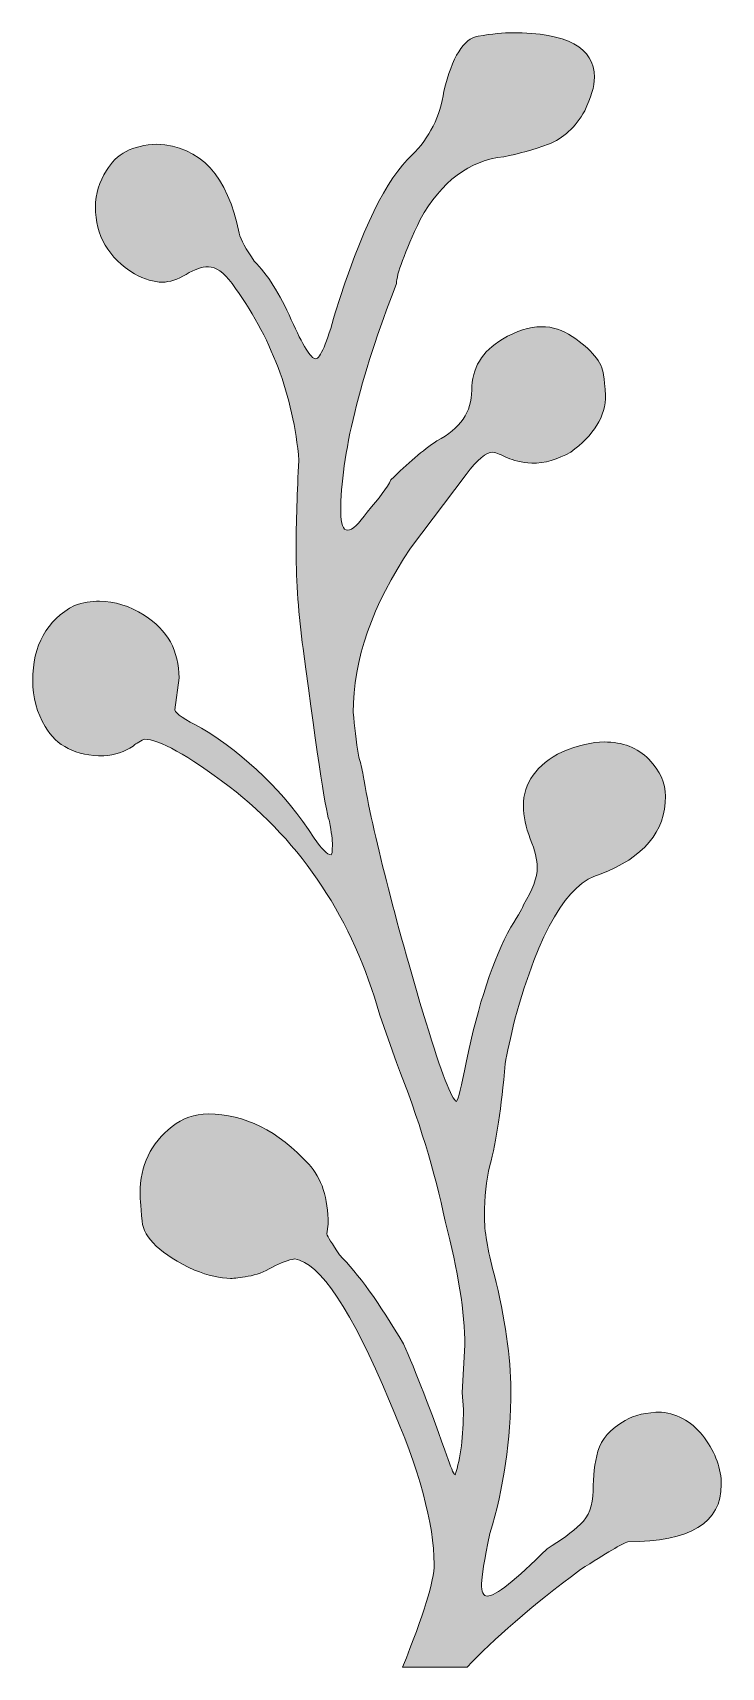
# Model space of a CAD drawing. Header units: inches. Extents: x -1.8 to 7.8, y -48 to 0.
# Drawn here: x 0.967 to 2.299, y -48 to -44.838 of the extents above; entities that cross this region are included whole.
import ezdxf

# ---------------------------------------------------------------- set-up
doc = ezdxf.new("R2010")
doc.units = ezdxf.units.IN
doc.header["$MEASUREMENT"] = 0
doc.layers.add('Layer 1', color=7, linetype='Continuous')

# ---------------------------------------------------------------- blocks, each defined once
blk = doc.blocks.new('block 2')
at = {"layer": 'Layer 1', "true_color": 0x231f20}
h = blk.add_hatch(color=250, dxfattribs=at)
h.dxf.hatch_style = 2
edge = h.paths.add_edge_path()
edge.add_spline(control_points=[(2.2989, -47.6466), (2.2989, -47.7203), (2.2387, -47.7571), (2.1183, -47.7571), (2.1075, -47.7607), (2.077, -47.7787), (2.0267, -47.811), (1.9311, -47.8825), (1.8581, -47.9455), (1.8075, -48), (1.8075, -48), (1.6825, -48), (1.6825, -48), (1.7232, -47.8993), (1.7437, -47.8326), (1.7437, -47.8003), (1.7437, -47.723), (1.7149, -47.6179), (1.6574, -47.4849), (1.5837, -47.3088), (1.5226, -47.2172), (1.4741, -47.21), (1.4615, -47.2118), (1.4472, -47.2172), (1.431, -47.2261), (1.4148, -47.2351), (1.3991, -47.241), (1.3838, -47.2436), (1.3685, -47.2463), (1.3573, -47.2477), (1.3501, -47.2477), (1.3303, -47.2477), (1.307, -47.2423), (1.28, -47.2315), (1.2154, -47.201), (1.1817, -47.1695), (1.179, -47.1372), (1.1763, -47.1048), (1.1749, -47.0869), (1.1749, -47.0833), (1.1749, -47.0294), (1.1956, -46.9862), (1.2369, -46.9539), (1.2567, -46.9377), (1.28, -46.9296), (1.307, -46.9296), (1.3771, -46.9296), (1.4418, -46.962), (1.5011, -47.0267), (1.5262, -47.0536), (1.5388, -47.0923), (1.5388, -47.1426), (1.5388, -47.1426), (1.5361, -47.1614), (1.5361, -47.1614), (1.5379, -47.1668), (1.546, -47.1803), (1.5604, -47.2019), (1.5963, -47.2378), (1.6376, -47.2953), (1.6844, -47.3744), (1.7077, -47.4265), (1.7365, -47.5011), (1.7706, -47.5981), (1.7778, -47.6179), (1.7823, -47.6277), (1.7841, -47.6277), (1.7949, -47.5954), (1.8003, -47.5532), (1.8003, -47.5011), (1.8003, -47.5011), (1.7976, -47.4687), (1.7976, -47.4687), (1.7976, -47.4687), (1.803, -47.3771), (1.803, -47.3771), (1.803, -47.3142), (1.7904, -47.2342), (1.7652, -47.1372), (1.7454, -47.042), (1.714, -46.9395), (1.6709, -46.8299), (1.6709, -46.8299), (1.6385, -46.7382), (1.6385, -46.7382), (1.5864, -46.5532), (1.4894, -46.4058), (1.3474, -46.2962), (1.2666, -46.2351), (1.2117, -46.2046), (1.183, -46.2046), (1.1722, -46.21), (1.165, -46.2145), (1.1614, -46.218), (1.1453, -46.2288), (1.1264, -46.2351), (1.1048, -46.2369), (1.0509, -46.2369), (1.0132, -46.218), (0.9916, -46.1803), (0.9755, -46.1533), (0.9674, -46.1237), (0.9674, -46.0914), (0.9674, -46.0231), (0.9943, -45.9746), (1.0482, -45.9458), (1.0644, -45.9404), (1.0806, -45.9377), (1.0968, -45.9377), (1.1255, -45.9377), (1.1542, -45.9467), (1.183, -45.9647), (1.2279, -45.9934), (1.2504, -46.0339), (1.2504, -46.086), (1.2504, -46.086), (1.2423, -46.148), (1.2423, -46.148), (1.2441, -46.1552), (1.2612, -46.1668), (1.2935, -46.183), (1.3815, -46.2369), (1.4543, -46.3079), (1.5119, -46.3959), (1.5262, -46.4175), (1.537, -46.4283), (1.5442, -46.4283), (1.546, -46.4283), (1.5469, -46.422), (1.5469, -46.4094), (1.5469, -46.4004), (1.5451, -46.3852), (1.5415, -46.3636), (1.5361, -46.3582), (1.519, -46.2468), (1.4903, -46.0294), (1.4813, -45.9647), (1.4768, -45.9018), (1.4768, -45.8407), (1.4768, -45.7832), (1.4786, -45.7248), (1.4822, -45.6655), (1.4714, -45.5397), (1.4283, -45.4256), (1.3528, -45.3232), (1.3366, -45.3016), (1.3214, -45.2908), (1.307, -45.2908), (1.2944, -45.2908), (1.28, -45.2958), (1.2639, -45.3056), (1.2477, -45.3155), (1.2324, -45.3205), (1.218, -45.3205), (1.2019, -45.3205), (1.1839, -45.3151), (1.1641, -45.3043), (1.1138, -45.2738), (1.0887, -45.2306), (1.0887, -45.1749), (1.0887, -45.1498), (1.0958, -45.1264), (1.1102, -45.1048), (1.1282, -45.0725), (1.1605, -45.0554), (1.2073, -45.0536), (1.2917, -45.0572), (1.3447, -45.1147), (1.3663, -45.2261), (1.3699, -45.2387), (1.3798, -45.2567), (1.3959, -45.28), (1.4211, -45.3052), (1.4449, -45.3429), (1.4674, -45.3932), (1.4898, -45.4436), (1.5055, -45.4687), (1.5145, -45.4687), (1.5235, -45.4687), (1.5361, -45.4391), (1.5523, -45.3798), (1.6026, -45.2198), (1.652, -45.1183), (1.7005, -45.0752), (1.7346, -45.0411), (1.7553, -44.9997), (1.7625, -44.9512), (1.7787, -44.8847), (1.8007, -44.8492), (1.8286, -44.8447), (1.8564, -44.8403), (1.8784, -44.838), (1.8946, -44.838), (2.0006, -44.838), (2.0536, -44.8667), (2.0536, -44.9242), (2.0536, -44.9422), (2.0473, -44.9638), (2.0348, -44.9889), (2.0168, -45.0213), (1.9934, -45.0428), (1.9647, -45.0536), (1.9359, -45.0644), (1.9072, -45.0725), (1.8784, -45.0779), (1.8119, -45.0851), (1.758, -45.1255), (1.7167, -45.1992), (1.6861, -45.2639), (1.6709, -45.3052), (1.6709, -45.3232), (1.599, -45.5082), (1.5631, -45.6556), (1.5631, -45.7652), (1.5631, -45.7886), (1.5675, -45.8003), (1.5765, -45.8003), (1.5855, -45.8003), (1.5981, -45.7886), (1.6143, -45.7652), (1.6376, -45.7382), (1.6529, -45.7176), (1.6601, -45.7032), (1.6924, -45.6709), (1.7221, -45.6457), (1.749, -45.6277), (1.7939, -45.6044), (1.8164, -45.5716), (1.8164, -45.5294), (1.8164, -45.4871), (1.8362, -45.4543), (1.8757, -45.431), (1.9027, -45.4148), (1.9278, -45.4067), (1.9512, -45.4067), (1.9728, -45.4067), (1.9925, -45.413), (2.0105, -45.4256), (2.0482, -45.4508), (2.0685, -45.4754), (2.0712, -45.4997), (2.0738, -45.524), (2.0752, -45.537), (2.0752, -45.5388), (2.0752, -45.5801), (2.0527, -45.617), (2.0078, -45.6493), (1.9826, -45.6637), (1.9575, -45.6709), (1.9323, -45.6709), (1.9125, -45.6691), (1.8968, -45.6655), (1.8852, -45.6601), (1.8735, -45.6547), (1.864, -45.6511), (1.8569, -45.6493), (1.8443, -45.6493), (1.8272, -45.6637), (1.8057, -45.6924), (1.8057, -45.6924), (1.6978, -45.8353), (1.6978, -45.8353), (1.6241, -45.9449), (1.5873, -46.0509), (1.5873, -46.1533), (1.5891, -46.1785), (1.5927, -46.2072), (1.5981, -46.2396), (1.6017, -46.2504), (1.6044, -46.2621), (1.6062, -46.2746), (1.6259, -46.3879), (1.6664, -46.5469), (1.7275, -46.7517), (1.758, -46.8506), (1.7778, -46.9018), (1.7868, -46.9054), (1.7904, -46.9018), (1.7966, -46.8767), (1.8057, -46.8299), (1.829, -46.7167), (1.8578, -46.6296), (1.8919, -46.5684), (1.9081, -46.5433), (1.9162, -46.5289), (1.9162, -46.5253), (1.9341, -46.4966), (1.9431, -46.4723), (1.9431, -46.4525), (1.9431, -46.4382), (1.9386, -46.4198), (1.9296, -46.3973), (1.9206, -46.3748), (1.9162, -46.3537), (1.9162, -46.3339), (1.9162, -46.289), (1.9413, -46.254), (1.9916, -46.2288), (2.0222, -46.2163), (2.0491, -46.21), (2.0725, -46.21), (2.1084, -46.21), (2.1372, -46.2212), (2.1588, -46.2436), (2.1803, -46.2661), (2.1911, -46.2899), (2.1911, -46.3151), (2.1911, -46.3834), (2.1489, -46.4337), (2.0644, -46.466), (2.0015, -46.4822), (1.9467, -46.5756), (1.9, -46.7463), (1.891, -46.7823), (1.8847, -46.811), (1.8811, -46.8326), (1.8739, -46.9171), (1.864, -46.9827), (1.8515, -47.0294), (1.8443, -47.0581), (1.8407, -47.0905), (1.8407, -47.1264), (1.8407, -47.1552), (1.847, -47.1929), (1.8596, -47.2396), (1.8811, -47.3259), (1.8919, -47.4004), (1.8919, -47.4633), (1.8919, -47.5604), (1.8784, -47.6529), (1.8515, -47.741), (1.8407, -47.7931), (1.8353, -47.8254), (1.8353, -47.838), (1.8353, -47.8542), (1.8389, -47.8623), (1.8461, -47.8623), (1.8623, -47.8623), (1.9009, -47.8317), (1.962, -47.7706), (1.9889, -47.7544), (2.0105, -47.7387), (2.0267, -47.7234), (2.0428, -47.7082), (2.0509, -47.6866), (2.0509, -47.6587), (2.0509, -47.6309), (2.0541, -47.6053), (2.0604, -47.5819), (2.0666, -47.5586), (2.0842, -47.5388), (2.1129, -47.5226), (2.1309, -47.5118), (2.1542, -47.5065), (2.183, -47.5065), (2.2171, -47.5101), (2.245, -47.5267), (2.2666, -47.5563), (2.2881, -47.586), (2.2989, -47.6161), (2.2989, -47.6466)], knot_values=[0, 0, 0, 0, 1, 1, 1, 2, 2, 2, 3, 3, 3, 4, 4, 4, 5, 5, 5, 6, 6, 6, 7, 7, 7, 8, 8, 8, 9, 9, 9, 10, 10, 10, 11, 11, 11, 12, 12, 12, 13, 13, 13, 14, 14, 14, 15, 15, 15, 16, 16, 16, 17, 17, 17, 18, 18, 18, 19, 19, 19, 20, 20, 20, 21, 21, 21, 22, 22, 22, 23, 23, 23, 24, 24, 24, 25, 25, 25, 26, 26, 26, 27, 27, 27, 28, 28, 28, 29, 29, 29, 30, 30, 30, 31, 31, 31, 32, 32, 32, 33, 33, 33, 34, 34, 34, 35, 35, 35, 36, 36, 36, 37, 37, 37, 38, 38, 38, 39, 39, 39, 40, 40, 40, 41, 41, 41, 42, 42, 42, 43, 43, 43, 44, 44, 44, 45, 45, 45, 46, 46, 46, 47, 47, 47, 48, 48, 48, 49, 49, 49, 50, 50, 50, 51, 51, 51, 52, 52, 52, 53, 53, 53, 54, 54, 54, 55, 55, 55, 56, 56, 56, 57, 57, 57, 58, 58, 58, 59, 59, 59, 60, 60, 60, 61, 61, 61, 62, 62, 62, 63, 63, 63, 64, 64, 64, 65, 65, 65, 66, 66, 66, 67, 67, 67, 68, 68, 68, 69, 69, 69, 70, 70, 70, 71, 71, 71, 72, 72, 72, 73, 73, 73, 74, 74, 74, 75, 75, 75, 76, 76, 76, 77, 77, 77, 78, 78, 78, 79, 79, 79, 80, 80, 80, 81, 81, 81, 82, 82, 82, 83, 83, 83, 84, 84, 84, 85, 85, 85, 86, 86, 86, 87, 87, 87, 88, 88, 88, 89, 89, 89, 90, 90, 90, 91, 91, 91, 92, 92, 92, 93, 93, 93, 94, 94, 94, 95, 95, 95, 96, 96, 96, 97, 97, 97, 98, 98, 98, 99, 99, 99, 100, 100, 100, 101, 101, 101, 102, 102, 102, 103, 103, 103, 104, 104, 104, 105, 105, 105, 106, 106, 106, 107, 107, 107, 108, 108, 108, 109, 109, 109, 110, 110, 110, 111, 111, 111, 112, 112, 112, 113, 113, 113, 114, 114, 114, 115, 115, 115, 116, 116, 116, 117, 117, 117, 118, 118, 118, 119, 119, 119, 120, 120, 120, 120], degree=3, periodic=1)
at = {"layer": 'Layer 1', "lineweight": 0}
blk.add_open_spline([(2.2989, -47.6466), (2.2989, -47.7203), (2.2387, -47.7571), (2.1183, -47.7571), (2.1075, -47.7607), (2.077, -47.7787), (2.0267, -47.811), (1.9311, -47.8825), (1.8581, -47.9455), (1.8075, -48), (1.8075, -48), (1.6825, -48), (1.6825, -48), (1.7232, -47.8993), (1.7437, -47.8326), (1.7437, -47.8003), (1.7437, -47.723), (1.7149, -47.6179), (1.6574, -47.4849), (1.5837, -47.3088), (1.5226, -47.2172), (1.4741, -47.21), (1.4615, -47.2118), (1.4472, -47.2172), (1.431, -47.2261), (1.4148, -47.2351), (1.3991, -47.241), (1.3838, -47.2436), (1.3685, -47.2463), (1.3573, -47.2477), (1.3501, -47.2477), (1.3303, -47.2477), (1.307, -47.2423), (1.28, -47.2315), (1.2154, -47.201), (1.1817, -47.1695), (1.179, -47.1372), (1.1763, -47.1048), (1.1749, -47.0869), (1.1749, -47.0833), (1.1749, -47.0294), (1.1956, -46.9862), (1.2369, -46.9539), (1.2567, -46.9377), (1.28, -46.9296), (1.307, -46.9296), (1.3771, -46.9296), (1.4418, -46.962), (1.5011, -47.0267), (1.5262, -47.0536), (1.5388, -47.0923), (1.5388, -47.1426), (1.5388, -47.1426), (1.5361, -47.1614), (1.5361, -47.1614), (1.5379, -47.1668), (1.546, -47.1803), (1.5604, -47.2019), (1.5963, -47.2378), (1.6376, -47.2953), (1.6844, -47.3744), (1.7077, -47.4265), (1.7365, -47.5011), (1.7706, -47.5981), (1.7778, -47.6179), (1.7823, -47.6277), (1.7841, -47.6277), (1.7949, -47.5954), (1.8003, -47.5532), (1.8003, -47.5011), (1.8003, -47.5011), (1.7976, -47.4687), (1.7976, -47.4687), (1.7976, -47.4687), (1.803, -47.3771), (1.803, -47.3771), (1.803, -47.3142), (1.7904, -47.2342), (1.7652, -47.1372), (1.7454, -47.042), (1.714, -46.9395), (1.6709, -46.8299), (1.6709, -46.8299), (1.6385, -46.7382), (1.6385, -46.7382), (1.5864, -46.5532), (1.4894, -46.4058), (1.3474, -46.2962), (1.2666, -46.2351), (1.2117, -46.2046), (1.183, -46.2046), (1.1722, -46.21), (1.165, -46.2145), (1.1614, -46.218), (1.1453, -46.2288), (1.1264, -46.2351), (1.1048, -46.2369), (1.0509, -46.2369), (1.0132, -46.218), (0.9916, -46.1803), (0.9755, -46.1533), (0.9674, -46.1237), (0.9674, -46.0914), (0.9674, -46.0231), (0.9943, -45.9746), (1.0482, -45.9458), (1.0644, -45.9404), (1.0806, -45.9377), (1.0968, -45.9377), (1.1255, -45.9377), (1.1542, -45.9467), (1.183, -45.9647), (1.2279, -45.9934), (1.2504, -46.0339), (1.2504, -46.086), (1.2504, -46.086), (1.2423, -46.148), (1.2423, -46.148), (1.2441, -46.1552), (1.2612, -46.1668), (1.2935, -46.183), (1.3815, -46.2369), (1.4543, -46.3079), (1.5119, -46.3959), (1.5262, -46.4175), (1.537, -46.4283), (1.5442, -46.4283), (1.546, -46.4283), (1.5469, -46.422), (1.5469, -46.4094), (1.5469, -46.4004), (1.5451, -46.3852), (1.5415, -46.3636), (1.5361, -46.3582), (1.519, -46.2468), (1.4903, -46.0294), (1.4813, -45.9647), (1.4768, -45.9018), (1.4768, -45.8407), (1.4768, -45.7832), (1.4786, -45.7248), (1.4822, -45.6655), (1.4714, -45.5397), (1.4283, -45.4256), (1.3528, -45.3232), (1.3366, -45.3016), (1.3214, -45.2908), (1.307, -45.2908), (1.2944, -45.2908), (1.28, -45.2958), (1.2639, -45.3056), (1.2477, -45.3155), (1.2324, -45.3205), (1.218, -45.3205), (1.2019, -45.3205), (1.1839, -45.3151), (1.1641, -45.3043), (1.1138, -45.2738), (1.0887, -45.2306), (1.0887, -45.1749), (1.0887, -45.1498), (1.0958, -45.1264), (1.1102, -45.1048), (1.1282, -45.0725), (1.1605, -45.0554), (1.2073, -45.0536), (1.2917, -45.0572), (1.3447, -45.1147), (1.3663, -45.2261), (1.3699, -45.2387), (1.3798, -45.2567), (1.3959, -45.28), (1.4211, -45.3052), (1.4449, -45.3429), (1.4674, -45.3932), (1.4898, -45.4436), (1.5055, -45.4687), (1.5145, -45.4687), (1.5235, -45.4687), (1.5361, -45.4391), (1.5523, -45.3798), (1.6026, -45.2198), (1.652, -45.1183), (1.7005, -45.0752), (1.7346, -45.0411), (1.7553, -44.9997), (1.7625, -44.9512), (1.7787, -44.8847), (1.8007, -44.8492), (1.8286, -44.8447), (1.8564, -44.8403), (1.8784, -44.838), (1.8946, -44.838), (2.0006, -44.838), (2.0536, -44.8667), (2.0536, -44.9242), (2.0536, -44.9422), (2.0473, -44.9638), (2.0348, -44.9889), (2.0168, -45.0213), (1.9934, -45.0428), (1.9647, -45.0536), (1.9359, -45.0644), (1.9072, -45.0725), (1.8784, -45.0779), (1.8119, -45.0851), (1.758, -45.1255), (1.7167, -45.1992), (1.6861, -45.2639), (1.6709, -45.3052), (1.6709, -45.3232), (1.599, -45.5082), (1.5631, -45.6556), (1.5631, -45.7652), (1.5631, -45.7886), (1.5675, -45.8003), (1.5765, -45.8003), (1.5855, -45.8003), (1.5981, -45.7886), (1.6143, -45.7652), (1.6376, -45.7382), (1.6529, -45.7176), (1.6601, -45.7032), (1.6924, -45.6709), (1.7221, -45.6457), (1.749, -45.6277), (1.7939, -45.6044), (1.8164, -45.5716), (1.8164, -45.5294), (1.8164, -45.4871), (1.8362, -45.4543), (1.8757, -45.431), (1.9027, -45.4148), (1.9278, -45.4067), (1.9512, -45.4067), (1.9728, -45.4067), (1.9925, -45.413), (2.0105, -45.4256), (2.0482, -45.4508), (2.0685, -45.4754), (2.0712, -45.4997), (2.0738, -45.524), (2.0752, -45.537), (2.0752, -45.5388), (2.0752, -45.5801), (2.0527, -45.617), (2.0078, -45.6493), (1.9826, -45.6637), (1.9575, -45.6709), (1.9323, -45.6709), (1.9125, -45.6691), (1.8968, -45.6655), (1.8852, -45.6601), (1.8735, -45.6547), (1.864, -45.6511), (1.8569, -45.6493), (1.8443, -45.6493), (1.8272, -45.6637), (1.8057, -45.6924), (1.8057, -45.6924), (1.6978, -45.8353), (1.6978, -45.8353), (1.6241, -45.9449), (1.5873, -46.0509), (1.5873, -46.1533), (1.5891, -46.1785), (1.5927, -46.2072), (1.5981, -46.2396), (1.6017, -46.2504), (1.6044, -46.2621), (1.6062, -46.2746), (1.6259, -46.3879), (1.6664, -46.5469), (1.7275, -46.7517), (1.758, -46.8506), (1.7778, -46.9018), (1.7868, -46.9054), (1.7904, -46.9018), (1.7966, -46.8767), (1.8057, -46.8299), (1.829, -46.7167), (1.8578, -46.6296), (1.8919, -46.5684), (1.9081, -46.5433), (1.9162, -46.5289), (1.9162, -46.5253), (1.9341, -46.4966), (1.9431, -46.4723), (1.9431, -46.4525), (1.9431, -46.4382), (1.9386, -46.4198), (1.9296, -46.3973), (1.9206, -46.3748), (1.9162, -46.3537), (1.9162, -46.3339), (1.9162, -46.289), (1.9413, -46.254), (1.9916, -46.2288), (2.0222, -46.2163), (2.0491, -46.21), (2.0725, -46.21), (2.1084, -46.21), (2.1372, -46.2212), (2.1588, -46.2436), (2.1803, -46.2661), (2.1911, -46.2899), (2.1911, -46.3151), (2.1911, -46.3834), (2.1489, -46.4337), (2.0644, -46.466), (2.0015, -46.4822), (1.9467, -46.5756), (1.9, -46.7463), (1.891, -46.7823), (1.8847, -46.811), (1.8811, -46.8326), (1.8739, -46.9171), (1.864, -46.9827), (1.8515, -47.0294), (1.8443, -47.0581), (1.8407, -47.0905), (1.8407, -47.1264), (1.8407, -47.1552), (1.847, -47.1929), (1.8596, -47.2396), (1.8811, -47.3259), (1.8919, -47.4004), (1.8919, -47.4633), (1.8919, -47.5604), (1.8784, -47.6529), (1.8515, -47.741), (1.8407, -47.7931), (1.8353, -47.8254), (1.8353, -47.838), (1.8353, -47.8542), (1.8389, -47.8623), (1.8461, -47.8623), (1.8623, -47.8623), (1.9009, -47.8317), (1.962, -47.7706), (1.9889, -47.7544), (2.0105, -47.7387), (2.0267, -47.7234), (2.0428, -47.7082), (2.0509, -47.6866), (2.0509, -47.6587), (2.0509, -47.6309), (2.0541, -47.6053), (2.0604, -47.5819), (2.0666, -47.5586), (2.0842, -47.5388), (2.1129, -47.5226), (2.1309, -47.5118), (2.1542, -47.5065), (2.183, -47.5065), (2.2171, -47.5101), (2.245, -47.5267), (2.2666, -47.5563), (2.2881, -47.586), (2.2989, -47.6161), (2.2989, -47.6466)], degree=3, knots=[0, 0, 0, 0, 1, 1, 1, 2, 2, 2, 3, 3, 3, 4, 4, 4, 5, 5, 5, 6, 6, 6, 7, 7, 7, 8, 8, 8, 9, 9, 9, 10, 10, 10, 11, 11, 11, 12, 12, 12, 13, 13, 13, 14, 14, 14, 15, 15, 15, 16, 16, 16, 17, 17, 17, 18, 18, 18, 19, 19, 19, 20, 20, 20, 21, 21, 21, 22, 22, 22, 23, 23, 23, 24, 24, 24, 25, 25, 25, 26, 26, 26, 27, 27, 27, 28, 28, 28, 29, 29, 29, 30, 30, 30, 31, 31, 31, 32, 32, 32, 33, 33, 33, 34, 34, 34, 35, 35, 35, 36, 36, 36, 37, 37, 37, 38, 38, 38, 39, 39, 39, 40, 40, 40, 41, 41, 41, 42, 42, 42, 43, 43, 43, 44, 44, 44, 45, 45, 45, 46, 46, 46, 47, 47, 47, 48, 48, 48, 49, 49, 49, 50, 50, 50, 51, 51, 51, 52, 52, 52, 53, 53, 53, 54, 54, 54, 55, 55, 55, 56, 56, 56, 57, 57, 57, 58, 58, 58, 59, 59, 59, 60, 60, 60, 61, 61, 61, 62, 62, 62, 63, 63, 63, 64, 64, 64, 65, 65, 65, 66, 66, 66, 67, 67, 67, 68, 68, 68, 69, 69, 69, 70, 70, 70, 71, 71, 71, 72, 72, 72, 73, 73, 73, 74, 74, 74, 75, 75, 75, 76, 76, 76, 77, 77, 77, 78, 78, 78, 79, 79, 79, 80, 80, 80, 81, 81, 81, 82, 82, 82, 83, 83, 83, 84, 84, 84, 85, 85, 85, 86, 86, 86, 87, 87, 87, 88, 88, 88, 89, 89, 89, 90, 90, 90, 91, 91, 91, 92, 92, 92, 93, 93, 93, 94, 94, 94, 95, 95, 95, 96, 96, 96, 97, 97, 97, 98, 98, 98, 99, 99, 99, 100, 100, 100, 101, 101, 101, 102, 102, 102, 103, 103, 103, 104, 104, 104, 105, 105, 105, 106, 106, 106, 107, 107, 107, 108, 108, 108, 109, 109, 109, 110, 110, 110, 111, 111, 111, 112, 112, 112, 113, 113, 113, 114, 114, 114, 115, 115, 115, 116, 116, 116, 117, 117, 117, 118, 118, 118, 119, 119, 119, 120, 120, 120, 120], dxfattribs=at)

msp = doc.modelspace()

# ---------------------------------------------------------------- block references
at = {"layer": 'Layer 1'}
msp.add_blockref('block 2', (0, 0), dxfattribs=at)

doc.saveas('drawing.dxf')
